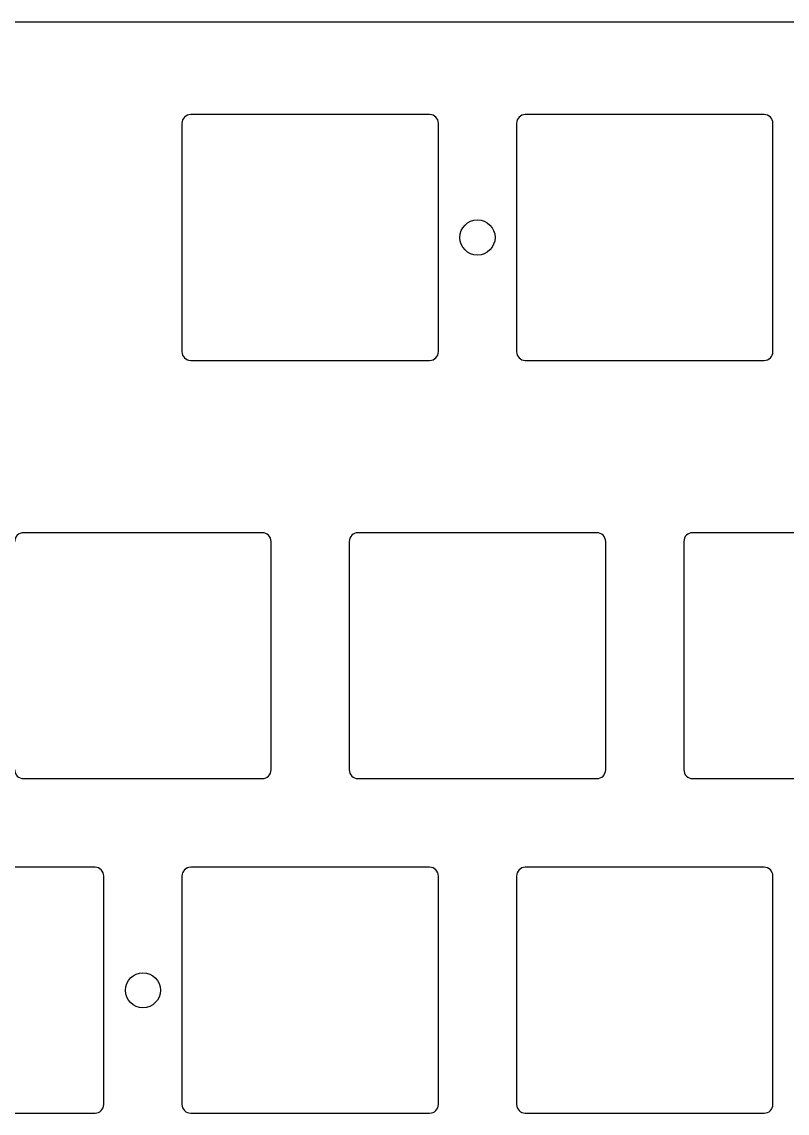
# Model space of a CAD drawing. Header units: millimetres. Extents: x -11 to 340, y -118 to 18.
# Drawn here: x 88.4 to 131.9, y -49.9 to 12.3 of the extents above; entities that cross this region are included whole.
import ezdxf

# ---------------------------------------------------------------- set-up
doc = ezdxf.new("R2010")
doc.units = ezdxf.units.MM
doc.header["$MEASUREMENT"] = 0
doc.layers.get('0').update_dxf_attribs({"linetype": 'CONTINUOUS'})
doc.layers.add('BLACK', color=7, linetype='CONTINUOUS')

msp = doc.modelspace()

# ---------------------------------------------------------------- linework, layer by layer
for points in [[(97.475, 6.5), (97.475, -6.5, 0.414212391), (97.975, -7), (111.575, -7, 0.414213562), (112.075, -6.5), (112.075, 6.5, 0.414213562), (111.575, 7), (97.975, 7, 0.414212391)], [(97.975, 7, 0.414212391), (97.475, 6.5), (97.475, -6.5, 0.414212391), (97.975, -7), (111.575, -7, 0.414213562), (112.075, -6.5), (112.075, 6.5, 0.414213562), (111.575, 7)]]:
    msp.add_lwpolyline(points, format="xyb", close=True)
at = {"layer": 'BLACK', "linetype": 'Continuous'}
for p, q in [((28.3, 12.28), (156.05, 12.28)), ((130.625, 7), (117.025, 7)), ((116.525, 6.5), (116.525, -6.5)), ((131.125, -6.5), (131.125, 6.5)), ((117.025, -7), (130.625, -7)), ((102.05, -16.8125), (88.45, -16.8125)), ((102.55, -30.3125), (102.55, -17.3125)), ((107, -17.3125), (107, -30.3125)), ((121.1, -16.8125), (107.5, -16.8125)), ((121.6, -30.3125), (121.6, -17.3125)), ((126.05, -17.3125), (126.05, -30.3125)), ((140.15, -16.8125), (126.55, -16.8125)), ((88.45, -30.8125), (102.05, -30.8125)), ((107.5, -30.8125), (121.1, -30.8125)), ((126.55, -30.8125), (140.15, -30.8125)), ((92.525, -35.8625), (78.925, -35.8625)), ((111.575, -35.8625), (97.975, -35.8625)), ((130.625, -35.8625), (117.025, -35.8625)), ((93.025, -49.3625), (93.025, -36.3625)), ((97.475, -36.3625), (97.475, -49.3625)), ((112.075, -49.3625), (112.075, -36.3625)), ((116.525, -36.3625), (116.525, -49.3625)), ((131.125, -49.3625), (131.125, -36.3625)), ((78.925, -49.8625), (92.525, -49.8625)), ((97.975, -49.8625), (111.575, -49.8625)), ((117.025, -49.8625), (130.625, -49.8625))]:
    msp.add_line(p, q, dxfattribs=at)
at = {"layer": 'BLACK'}
for centre in [(114.3, 0), (95.25, -42.8625)]:
    msp.add_circle(centre, 1, dxfattribs=at)
for centre, start, end in [((117.025, 6.5), 90, 180), ((130.625, 6.5), 0, 90), ((117.025, -6.5), 180, 270), ((130.625, -6.5), 270, 0), ((88.45, -17.3125), 90, 180), ((102.05, -17.3125), 0, 90), ((107.5, -17.3125), 90, 180), ((121.1, -17.3125), 0, 90), ((126.55, -17.3125), 90, 180), ((88.45, -30.3125), 180, 270), ((102.05, -30.3125), 270, 0), ((107.5, -30.3125), 180, 270), ((121.1, -30.3125), 270, 0), ((126.55, -30.3125), 180, 270), ((92.525, -36.3625), 0, 90), ((97.975, -36.3625), 90, 180), ((111.575, -36.3625), 0, 90), ((117.025, -36.3625), 90, 180), ((130.625, -36.3625), 0, 90), ((92.525, -49.3625), 270, 0), ((97.975, -49.3625), 180, 270), ((111.575, -49.3625), 270, 0), ((117.025, -49.3625), 180, 270), ((130.625, -49.3625), 270, 0)]:
    msp.add_arc(centre, 0.5, start, end, dxfattribs=at)

doc.saveas('drawing.dxf')
